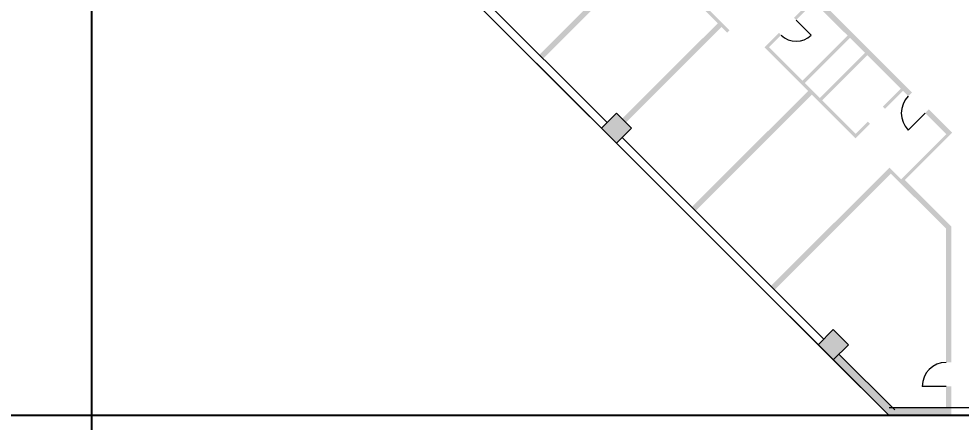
# Model space of a CAD drawing. Header units: metres. Extents: x -302 to 587, y -65 to 94.
# Drawn here: x 213.48 to 248.88, y -32.89 to -17.72 of the extents above; entities that cross this region are included whole.
import ezdxf

# ---------------------------------------------------------------- set-up
doc = ezdxf.new("R2010")
doc.units = ezdxf.units.M
doc.linetypes.add('ACAD_ISO03W100', pattern=[30, 12, -18])
doc.layers.get('0').update_dxf_attribs({"lineweight": 9})
for name, color, linetype, lineweight in [('fanghuo', 1, 'Continuous', 9), ('glass', 5, 'Continuous', 5), ('hatch', 212, 'ACAD_ISO03W100', 5), ('ProfileEdges', 7, 'Continuous', 9), ('PUB_TEXT', 7, 'Continuous', 9), ('zhuwang', 2, 'Continuous', 13)]:
    doc.layers.add(name, color=color, linetype=linetype, lineweight=lineweight)
doc.dimstyles.new('myyyy', dxfattribs={"dimtxt": 1, "dimasz": 0.18, "dimexe": 0.18, "dimexo": 0.0625, "dimgap": 0.09, "dimtad": 0, "dimtoh": 1, "dimdec": 3, "dimrnd": 0.001, "dimzin": 0, "dimdsep": 46, "dimtxsty": 'Standard', "dimcen": 0.09, "dimadec": 0, "dimazin": 0, "dimtfac": 1, "dimtdec": 3, "dimtofl": 0, "dimtmove": 0, "dimatfit": 3, "dimfxl": 1, "dimtolj": 1, "dimtzin": 0, "dimarcsym": 0})

# ---------------------------------------------------------------- blocks, each defined once
blk = doc.blocks.new('*D90')
at = {"layer": 'Defpoints', "color": 0, "ltscale": 3, "transparency": 16777216}
for p in [(201.967, 68.96), (224.614, 68.96), (250.614, -32.64)]:
    blk.add_point(p, dxfattribs=at)
at = {"layer": 'PUB_TEXT', "color": 0, "lineweight": -2, "ltscale": 3, "transparency": 16777216}
for p, q in [((224.551, 68.96), (201.787, 68.96)), ((201.967, 68.78), (201.967, 20.666)), ((201.967, -32.46), (201.967, 15.653)), ((250.551, -32.64), (201.787, -32.64))]:
    blk.add_line(p, q, dxfattribs=at)
at = {"layer": 'PUB_TEXT', "color": 0, "ltscale": 3, "transparency": 16777216}
for points in [[(201.937, 68.78), (201.997, 68.78), (201.967, 68.96)], [(201.937, -32.46), (201.997, -32.46), (201.967, -32.64)]]:
    blk.add_solid(points, dxfattribs=at)
at = {"layer": 'PUB_TEXT', "color": 0, "ltscale": 3, "transparency": 16777216, "insert": (201.967, 18.16), "char_height": 1, "attachment_point": 5, "rotation": 90}
blk.add_mtext('\\A1;101.600', dxfattribs=at)
blk = doc.blocks.new('*D94')
at = {"layer": 'Defpoints', "color": 0, "ltscale": 3, "transparency": 16777216}
for p in [(216.214, -2.674), (284.214, -7.44), (284.214, -47.631)]:
    blk.add_point(p, dxfattribs=at)
at = {"layer": 'PUB_TEXT', "color": 0, "lineweight": -2, "ltscale": 3, "transparency": 16777216}
for p, q in [((216.214, -2.737), (216.214, -47.811)), ((284.214, -7.503), (284.214, -47.811)), ((216.394, -47.631), (247.874, -47.631)), ((284.034, -47.631), (252.554, -47.631))]:
    blk.add_line(p, q, dxfattribs=at)
at = {"layer": 'PUB_TEXT', "color": 0, "ltscale": 3, "transparency": 16777216}
for points in [[(216.394, -47.601), (216.394, -47.661), (216.214, -47.631)], [(284.034, -47.601), (284.034, -47.661), (284.214, -47.631)]]:
    blk.add_solid(points, dxfattribs=at)
at = {"layer": 'PUB_TEXT', "color": 0, "ltscale": 3, "transparency": 16777216, "insert": (250.214, -47.631), "char_height": 1, "attachment_point": 5}
blk.add_mtext('\\A1;68.000', dxfattribs=at)

msp = doc.modelspace()

# ---------------------------------------------------------------- hatches: boundary and pattern name
at = {"layer": 'hatch', "ltscale": 0.05}
h = msp.add_hatch(color=256, dxfattribs=at)
h.dxf.hatch_style = 1
h.paths.add_polyline_path([(239.3285, -13.0611), (239.1871, -12.9197), (233.0352, -19.0715), (233.1766, -19.2129)])
h = msp.add_hatch(color=256, dxfattribs=at)
h.dxf.hatch_style = 1
h.paths.add_polyline_path([(240.474, -14.2066), (240.3891, -14.1218), (238.183, -16.3279), (240.0921, -18.2371), (240.177, -18.1523), (238.3527, -16.3279)])
h = msp.add_hatch(color=256, dxfattribs=at)
h.dxf.hatch_style = 1
h.paths.add_polyline_path([(243.2176, -16.6673), (243.0761, -16.8088), (246.8945, -20.6271), (247.0359, -20.4857)])
h = msp.add_hatch(color=256, dxfattribs=at)
h.dxf.hatch_style = 1
h.paths.add_polyline_path([(243.359, -17.0916), (243.2741, -17.0068), (242.6024, -17.6785), (242.6872, -17.7634)])
h = msp.add_hatch(color=256, dxfattribs=at)
h.dxf.hatch_style = 1
h.paths.add_polyline_path([(239.88, -18.025), (239.7386, -17.8836), (236.1465, -21.4757), (236.2879, -21.6171)])
h = msp.add_hatch(color=256, dxfattribs=at)
h.dxf.hatch_style = 1
h.paths.add_polyline_path([(245.4591, -21.6666), (245.3742, -21.5817), (244.9146, -22.0414), (241.6619, -18.7887), (242.1215, -18.329), (242.0367, -18.2442), (241.4922, -18.7887), (244.9146, -22.2111)])
h = msp.add_hatch(color=256, dxfattribs=at)
h.dxf.hatch_style = 1
h.paths.add_polyline_path([(244.7025, -18.4351), (244.6176, -18.3503), (242.9206, -20.0473), (243.0054, -20.1322)])
h = msp.add_hatch(color=256, dxfattribs=at)
h.dxf.hatch_style = 1
h.paths.add_polyline_path([(245.353, -19.0857), (245.2682, -19.0008), (243.5711, -20.6979), (243.656, -20.7827)])
h = msp.add_hatch(color=256, dxfattribs=at)
h.dxf.hatch_style = 1
h.paths.add_polyline_path([(243.2741, -20.5706), (243.1327, -20.4292), (238.7628, -24.7991), (238.9042, -24.9405)])
h = msp.add_hatch(color=256, dxfattribs=at)
h.dxf.hatch_style = 1
h.paths.add_polyline_path([(246.6965, -20.4292), (246.6117, -20.3443), (245.9399, -21.0161), (246.0248, -21.1009)])
h = msp.add_hatch(color=256, dxfattribs=at)
h.dxf.hatch_style = 1
h.paths.add_polyline_path([(248.5491, -21.9989), (247.6723, -21.1221), (247.5309, -21.2635), (248.3229, -22.0555), (246.6258, -23.7526), (246.1874, -23.3142), (241.7326, -27.7689), (241.8741, -27.9103), (246.244, -23.5404), (246.6258, -23.9223)])
h = msp.add_hatch(color=256, dxfattribs=at)
h.dxf.hatch_style = 1
h.paths.add_polyline_path([(236.5, -21.8292), (235.9344, -21.2635), (235.3687, -21.8292), (235.9344, -22.3949)])
h = msp.add_hatch(color=256, dxfattribs=at)
h.dxf.hatch_style = 1
h.paths.add_polyline_path([(236.5, -21.8292), (235.9344, -21.2635), (235.3687, -21.8292), (235.9344, -22.3949)])
h = msp.add_hatch(color=256, dxfattribs=at)
h.dxf.hatch_style = 1
h.paths.add_polyline_path([(246.7672, -23.7808), (246.6258, -23.9223), (248.3176, -25.614), (248.3176, -30.6402), (248.5176, -30.6402), (248.5176, -25.5312)])
h.paths.add_polyline_path([(248.5176, -31.5402), (248.3176, -31.5402), (248.3176, -32.3402), (248.5176, -32.3402)])
h = msp.add_hatch(color=256, dxfattribs=at)
h.dxf.hatch_style = 1
h.paths.add_polyline_path([(244.0795, -29.4087), (243.5138, -29.9744), (244.0795, -30.5401), (244.6452, -29.9744)])
h = msp.add_hatch(color=256, dxfattribs=at)
h.dxf.hatch_style = 1
h.paths.add_polyline_path([(244.6452, -29.9744), (244.0795, -29.4087), (243.5138, -29.9744), (244.0795, -30.5401)])
h = msp.add_hatch(color=256, dxfattribs=at)
h.dxf.hatch_style = 1
h.paths.add_polyline_path([(244.2917, -30.3279), (244.0795, -30.5401), (246.1796, -32.6402), (248.5176, -32.6402), (248.5176, -32.3402), (246.3039, -32.3402)])

# ---------------------------------------------------------------- linework, layer by layer
for p, q in [((235.3687, -21.8292), (227.7285, -14.1891)), ((243.5138, -29.9744), (235.9344, -22.3949)), ((246.1796, -32.6402), (244.0795, -30.5401)), ((246.1796, -32.3402), (247.8136, -32.3402)), ((247.8136, -32.3402), (249.8136, -32.3402)), ((246.1796, -32.6402), (247.8136, -32.6402)), ((247.8136, -32.6402), (249.8136, -32.6402))]:
    msp.add_line(p, q)
at = {"layer": 'fanghuo', "ltscale": 3}
msp.add_lwpolyline([(258.2136, 10.1598), (216.2136, 10.1598), (216.2136, -2.6742), (246.1796, -32.6402), (259.0136, -32.6402), (259.0136, -7.4402), (258.2136, -7.4402), (258.2136, 10.1598)], dxfattribs=at)
at = {"layer": 'glass', "ltscale": 0.05}
for p, q in [((242.6872, -17.7634), (243.2529, -18.329)), ((247.5309, -21.2635), (246.8945, -21.8999)), ((248.3176, -31.5402), (247.4176, -31.5402))]:
    msp.add_line(p, q, dxfattribs=at)
for centre, radius, start, end in [((242.6872, -17.7634), 0.8, 225, 315), ((247.5309, -21.2635), 0.9, 135, 225), ((248.3176, -31.5402), 0.9, 90, 180)]:
    msp.add_arc(centre, radius, start, end, dxfattribs=at)
at = {"layer": 'ProfileEdges', "ltscale": 0.05}
for p, q in [((227.9407, -13.977), (235.5808, -21.6171)), ((236.1465, -22.1828), (243.726, -29.7623)), ((244.2917, -30.3279), (246.3918, -32.4281))]:
    msp.add_line(p, q, dxfattribs=at)
at = {"layer": 'zhuwang'}
for points in [[(235.3687, -21.8292), (235.9344, -21.2635), (236.5, -21.8292), (235.9344, -22.3949)], [(243.5138, -29.9744), (244.0795, -29.4087), (244.6452, -29.9744), (244.0795, -30.5401)]]:
    msp.add_lwpolyline(points, close=True, dxfattribs=at)

# ---------------------------------------------------------------- dimensions: what is measured, and where the dimension line sits
at = {"layer": 'PUB_TEXT', "ltscale": 3}
dim = msp.add_linear_dim(base=(201.9673, 68.9598), p1=(250.6136, -32.6402), p2=(224.6136, 68.9598), angle=270, dimstyle='myyyy', dxfattribs=at)
dim.commit()
dim.dimension.update_dxf_attribs({"geometry": '*D90', "text_midpoint": (201.9673, 18.1598)})
dim = msp.add_linear_dim(base=(284.2136, -47.6309), p1=(216.2136, -2.6742), p2=(284.2136, -7.4402), dimstyle='myyyy', dxfattribs=at)
dim.commit()
dim.dimension.update_dxf_attribs({"geometry": '*D94', "text_midpoint": (250.2136, -47.6309)})

doc.saveas('drawing.dxf')
